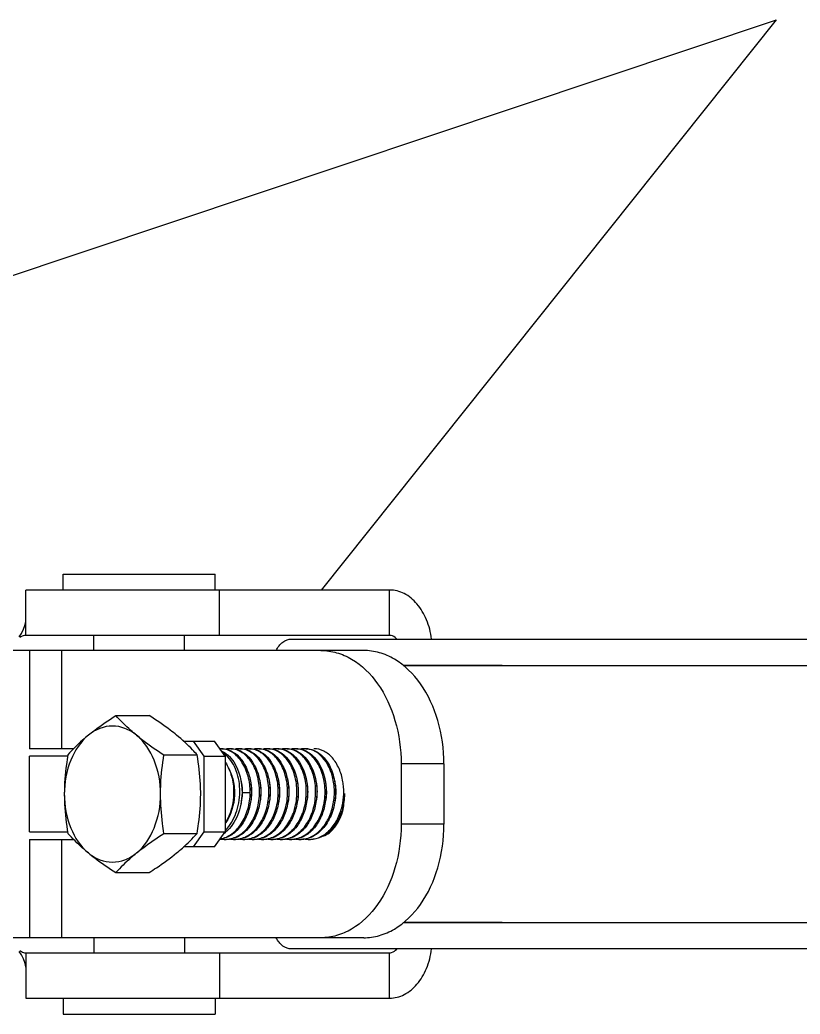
# Model space of a CAD drawing. Extents: x 1031190 to 1725648, y 733081 to 1571294.
# Drawn here: x 1163191 to 1164035, y 1227615 to 1228691 of the extents above; entities that cross this region are included whole.
import ezdxf

# ---------------------------------------------------------------- set-up
doc = ezdxf.new("R2010")
doc.units = 0
doc.header["$LTSCALE"] = 1000
doc.header["$MEASUREMENT"] = 0
doc.styles.get("Standard").update_dxf_attribs({"font": 'gbenor.shx', "bigfont": 'gbcbig.shx'})
doc.dimstyles.get("Standard").update_dxf_attribs({"dimtxt": 0.18, "dimasz": 0.18, "dimexe": 0.18, "dimexo": 0.0625, "dimgap": 0.09, "dimtad": 0, "dimtih": 1, "dimtoh": 1, "dimdec": 4, "dimzin": 0, "dimdsep": 46, "dimtxsty": 'Standard', "dimcen": 0.09, "dimadec": 0, "dimazin": 0, "dimtfac": 1, "dimtdec": 4, "dimtofl": 0, "dimtmove": 0, "dimatfit": 3, "dimfxl": 0, "dimtolj": 1, "dimtzin": 0, "dimarcsym": 0})

msp = doc.modelspace()

# ---------------------------------------------------------------- linework, layer by layer
for p, q in [((1163238.3, 1228073.8), (1163238.3, 1228091.1)), ((1163238.3, 1228091.1), (1163402.4, 1228091.1)), ((1163402.4, 1228073.8), (1163402.4, 1228091.1)), ((1163197.7, 1228024.7), (1163197.7, 1228073.8)), ((1163591.3, 1228073.8), (1163197.7, 1228073.8)), ((1163407.1, 1228024.7), (1163407.1, 1228073.8)), ((1163591.3, 1228024.7), (1163591.3, 1228073.8)), ((1163591.3, 1228024.7), (1163197.7, 1228024.7)), ((1163271.3, 1228008.4), (1163271.3, 1228024.7)), ((1163369.4, 1228008.4), (1163369.4, 1228024.7)), ((1163485.2, 1228020.7), (1165939, 1228020.7)), ((1163517, 1228008.4), (1163142, 1228008.4)), ((1163201.8, 1228008.4), (1163201.8, 1227902.1)), ((1163236.5, 1228008.4), (1163236.5, 1227902.1)), ((1163563.2, 1228008.4), (1163517, 1228008.4)), ((1163606, 1227992), (1165654.6, 1227992)), ((1163713, 1227992), (1163606.5, 1227992)), ((1163295.2, 1227938), (1163331.1, 1227938)), ((1163249.3, 1227902.1), (1163201.8, 1227902.1)), ((1163368.4, 1227910.3), (1163402, 1227910.3)), ((1163378.8, 1227910.3), (1163390.4, 1227893.9)), ((1163413.5, 1227893.9), (1163402, 1227910.3)), ((1163201.8, 1227812.1), (1163201.8, 1227893.9)), ((1163242.9, 1227893.9), (1163201.8, 1227893.9)), ((1163347.2, 1227895.5), (1163383.1, 1227895.5)), ((1163390.4, 1227893.9), (1163390.4, 1227812.1)), ((1163390.4, 1227893.9), (1163413.5, 1227893.9)), ((1163413.5, 1227893.9), (1163413.5, 1227812.1)), ((1163603.7, 1227885.7), (1163603.7, 1227820.3)), ((1163650, 1227885.7), (1163603.7, 1227885.7)), ((1163650, 1227885.7), (1163650, 1227820.3)), ((1163431.8, 1227854.2), (1163431.6, 1227854.2)), ((1163440.4, 1227854.5), (1163431.8, 1227854.2)), ((1163650, 1227820.3), (1163603.7, 1227820.3)), ((1163201.8, 1227812.1), (1163242.9, 1227812.1)), ((1163201.8, 1227804), (1163201.8, 1227697.6)), ((1163201.8, 1227804), (1163249.3, 1227804)), ((1163236.5, 1227804), (1163236.5, 1227697.6)), ((1163347.2, 1227810.5), (1163383.1, 1227810.5)), ((1163390.4, 1227812.1), (1163378.8, 1227795.8)), ((1163390.4, 1227812.1), (1163413.5, 1227812.1)), ((1163402, 1227795.8), (1163413.5, 1227812.1)), ((1163527, 1227813.3), (1163526.9, 1227813.2)), ((1163402, 1227795.8), (1163368.4, 1227795.8)), ((1163295.2, 1227768), (1163331.1, 1227768)), ((1163606, 1227714), (1165654.6, 1227714)), ((1163713, 1227714), (1163606.5, 1227714)), ((1163517, 1227697.6), (1163142, 1227697.6)), ((1163271.3, 1227697.6), (1163271.3, 1227681.3)), ((1163369.4, 1227697.6), (1163369.4, 1227681.3)), ((1163563.2, 1227697.6), (1163517, 1227697.6)), ((1165939, 1227685.4), (1163485.2, 1227685.4)), ((1163197.7, 1227681.3), (1163197.7, 1227632.2)), ((1163197.7, 1227681.3), (1163591.3, 1227681.3)), ((1163407.1, 1227681.3), (1163407.1, 1227632.2)), ((1163591.3, 1227632.2), (1163591.3, 1227681.3)), ((1163197.7, 1227632.2), (1163591.3, 1227632.2)), ((1163238.3, 1227632.2), (1163238.3, 1227614.9)), ((1163402.4, 1227632.2), (1163402.4, 1227614.9)), ((1163238.3, 1227614.9), (1163402.4, 1227614.9))]:
    msp.add_line(p, q)
for points in [[(1163190.4, 1228023.2), (1163192.9, 1228026.9), (1163195.2, 1228031.4), (1163196.7, 1228035.3), (1163197.4, 1228038.2), (1163197.7, 1228039.9), (1163197.7, 1228040.4)], [(1163197.7, 1227665.7), (1163197.7, 1227666.1), (1163197.4, 1227667.8), (1163196.7, 1227670.8), (1163195.2, 1227674.6), (1163192.9, 1227679.1), (1163190.4, 1227682.8)]]:
    msp.add_lwpolyline(points)
for centre, radius, start, end in [((1163408.2, 1227879.9), 22.2, 90.0002, 91.1523), ((1163408.2, 1227879.8), 22.3, 86.7942, 89.9978), ((1163418.4, 1227879.5), 22.6, 90.048, 101.3296), ((1163418.3, 1227879.8), 22.3, 86.7948, 89.9978), ((1163428.5, 1227879.5), 22.6, 90.0486, 101.3889), ((1163428.5, 1227879.8), 22.3, 86.7953, 89.9977), ((1163438.6, 1227879.5), 22.6, 90.0485, 101.3698), ((1163438.6, 1227879.8), 22.3, 86.7955, 89.9977), ((1163448.7, 1227879.5), 22.6, 90.0482, 101.3466), ((1163448.7, 1227879.8), 22.3, 86.7949, 89.9977), ((1163458.8, 1227879.5), 22.6, 90.0488, 101.4019), ((1163458.8, 1227879.8), 22.3, 86.7954, 89.9977), ((1163469, 1227879.5), 22.6, 90.0485, 101.3836), ((1163468.9, 1227879.8), 22.3, 86.7954, 89.9977), ((1163479.1, 1227879.5), 22.6, 90.0523, 102.1493), ((1163479.1, 1227879.8), 22.3, 86.795, 89.9977), ((1163489.2, 1227879.5), 22.6, 90.0489, 101.4175), ((1163489.2, 1227879.8), 22.3, 86.7955, 89.9977), ((1163499.3, 1227879.5), 22.6, 90.0481, 101.3388), ((1163499.3, 1227879.8), 22.3, 86.795, 89.9978), ((1163474.8, 1227855.5), 66.8, 4.1257, 9.4027), ((1163472.6, 1227855.3), 69.1, 358.1063, 4.1306), ((1163362.4, 1227855.3), 69.2, 359.1399, 359.3167), ((1163373.6, 1227855.3), 58.1, 358.9629, 359.1986), ((1163473, 1227855.2), 68.6, 347.2993, 358.0279), ((1163472.3, 1227855.3), 69.3, 357.9987, 358.1134), ((1163473.7, 1227855.3), 69.2, 351.1719, 358.0614), ((1163473.7, 1227855.3), 69.2, 358.0532, 358.7181), ((1163405, 1227855.1), 57.1, 348.7877, 350.256), ((1163455.7, 1227855.1), 57, 347.8843, 350.3195), ((1163465.8, 1227855.1), 57.1, 349.0131, 350.0068), ((1163478.5, 1227854.3), 64.3, 344.0044, 344.2949), ((1163476.2, 1227854.9), 66.6, 344.3304, 351.1869), ((1163475.3, 1227849.5), 66.9, 348.6166, 355.814), ((1163413.3, 1227831.1), 27.1, 260.5385, 269.971), ((1163389.9, 1227839.6), 36.9, 307.5195, 310.6239), ((1163413.3, 1227830.8), 26.8, 270.0015, 272.6678), ((1163423.4, 1227831.1), 27.1, 260.5775, 269.9713), ((1163423.4, 1227830.8), 26.8, 270.0015, 272.6681), ((1163433.5, 1227831.1), 27.1, 260.4983, 269.9708), ((1163433.5, 1227830.8), 26.8, 270.0015, 272.6677), ((1163443.7, 1227831.1), 27.1, 260.3354, 269.9695), ((1163443.6, 1227830.8), 26.8, 270.0015, 272.668), ((1163453.8, 1227831.1), 27.1, 260.555, 269.9711), ((1163453.8, 1227830.8), 26.8, 270.0015, 272.6678), ((1163463.9, 1227831.1), 27.1, 260.5143, 269.9708), ((1163463.9, 1227830.8), 26.8, 270.0015, 272.6677), ((1163474, 1227831.1), 27.1, 260.5593, 269.9712), ((1163474, 1227830.8), 26.8, 270.0015, 272.668), ((1163484.1, 1227831.1), 27.1, 260.4778, 269.9708), ((1163484.1, 1227830.8), 26.8, 270.0015, 272.6677), ((1163494.3, 1227831.1), 27.1, 260.5247, 269.9709), ((1163494.2, 1227830.8), 26.8, 270.0015, 272.6677), ((1163504.4, 1227831.1), 27.1, 260.5751, 269.9713), ((1163504.4, 1227830.8), 26.8, 270.0015, 272.6681)]:
    msp.add_arc(centre, radius, start, end)
for points, knots in [([(1163636.7, 1228020.7), (1163635.8, 1228027.9), (1163632.2, 1228041.5), (1163622.1, 1228058.9), (1163608.1, 1228070.8), (1163596.7, 1228073.8), (1163591.3, 1228073.8)], [0, 0, 0, 0, 0.287892, 0.552013, 0.786654, 1, 1, 1, 1]), ([(1163197.7, 1228024.7), (1163197.2, 1228024.7), (1163194.9, 1228024.5), (1163192.8, 1228023.3), (1163191.3, 1228022.4)], [0, 0, 0, 0, 0.222245, 1, 1, 1, 1]), ([(1163468.6, 1228008.5), (1163470.3, 1228011.9), (1163474.7, 1228017.9), (1163481.9, 1228020.7), (1163485.2, 1228020.7)], [0, 0, 0, 0, 0.538137, 1, 1, 1, 1]), ([(1163598.9, 1228020.7), (1163598.4, 1228021.4), (1163596.4, 1228023.5), (1163593.4, 1228024.7), (1163591.3, 1228024.7)], [0, 0, 0, 0, 0.274002, 1, 1, 1, 1]), ([(1163517, 1228008.4), (1163522.7, 1228008.4), (1163534.3, 1228006.7), (1163557, 1227996.8), (1163581.5, 1227972.3), (1163599.5, 1227932.2), (1163603.7, 1227901.5), (1163603.7, 1227885.7)], [0, 0, 0, 0, 0.103597, 0.210948, 0.445697, 0.712571, 1, 1, 1, 1]), ([(1163650, 1227885.7), (1163650, 1227901.5), (1163645.8, 1227932.2), (1163627.7, 1227972.3), (1163603.3, 1227996.8), (1163580.6, 1228006.7), (1163568.9, 1228008.4), (1163563.2, 1228008.4)], [0, 0, 0, 0, 0.287429, 0.554303, 0.789052, 0.896403, 1, 1, 1, 1]), ([(1163265.4, 1227916.8), (1163267.7, 1227918.6), (1163277.3, 1227926.1), (1163287.4, 1227933), (1163295.2, 1227938)], [0, 0, 0, 0, 0.237123, 1, 1, 1, 1]), ([(1163317.5, 1227916.8), (1163315.3, 1227918.5), (1163307.5, 1227925.1), (1163300.2, 1227932.4), (1163295.2, 1227938)], [0, 0, 0, 0, 0.268858, 1, 1, 1, 1]), ([(1163360.8, 1227916.8), (1163358.6, 1227918.6), (1163349, 1227926.1), (1163338.9, 1227933), (1163331.1, 1227938)], [0, 0, 0, 0, 0.237123, 1, 1, 1, 1]), ([(1163317.5, 1227916.8), (1163313.7, 1227919.8), (1163305.5, 1227924.8), (1163291.4, 1227927.5), (1163277.4, 1227924.8), (1163269.2, 1227919.8), (1163265.4, 1227916.8)], [0, 0, 0, 0, 0.257487, 0.5, 0.742513, 1, 1, 1, 1]), ([(1163265.4, 1227916.8), (1163256.9, 1227909.8), (1163243.5, 1227889.2), (1163239.4, 1227865.5), (1163239.4, 1227853)], [0, 0, 0, 0, 0.468341, 1, 1, 1, 1]), ([(1163265.4, 1227916.8), (1163263.3, 1227915), (1163255.5, 1227908.4), (1163248.2, 1227901.1), (1163243.2, 1227895.5)], [0, 0, 0, 0, 0.268858, 1, 1, 1, 1]), ([(1163317.5, 1227916.8), (1163319.7, 1227914.9), (1163329.3, 1227907.4), (1163339.4, 1227900.5), (1163347.2, 1227895.5)], [0, 0, 0, 0, 0.237123, 1, 1, 1, 1]), ([(1163343.5, 1227853), (1163343.5, 1227865.5), (1163339.4, 1227889.2), (1163326, 1227909.8), (1163317.5, 1227916.8)], [0, 0, 0, 0, 0.531659, 1, 1, 1, 1]), ([(1163383.1, 1227895.5), (1163381.5, 1227897.3), (1163374.5, 1227904.8), (1163366.9, 1227911.8), (1163360.8, 1227916.8)], [0, 0, 0, 0, 0.2325, 1, 1, 1, 1]), ([(1163409.5, 1227902.1), (1163412.5, 1227902.1), (1163418.6, 1227900.8), (1163423.9, 1227897.4), (1163426.3, 1227895.3)], [0, 0, 0, 0, 0.482388, 1, 1, 1, 1]), ([(1163440.4, 1227854.5), (1163440.5, 1227860.5), (1163439.1, 1227872.1), (1163432.7, 1227887.4), (1163422.7, 1227898.5), (1163413.7, 1227901.8), (1163409.5, 1227902)], [0, 0, 0, 0, 0.291821, 0.560232, 0.794326, 1, 1, 1, 1]), ([(1163414.5, 1227804), (1163419.2, 1227804.2), (1163429.2, 1227807.5), (1163440.7, 1227818.9), (1163448.3, 1227834.7), (1163451.3, 1227852.9), (1163449.6, 1227871), (1163443.3, 1227886.9), (1163433.1, 1227898.4), (1163423.9, 1227901.8), (1163419.6, 1227902)], [0, 0, 0, 0, 0.109411, 0.23076, 0.366314, 0.510391, 0.653213, 0.784895, 0.899597, 1, 1, 1, 1]), ([(1163419.6, 1227902.1), (1163422.6, 1227902.1), (1163428.8, 1227900.8), (1163434, 1227897.4), (1163436.4, 1227895.3)], [0, 0, 0, 0, 0.482394, 1, 1, 1, 1]), ([(1163424.7, 1227804), (1163429.4, 1227804.2), (1163439.3, 1227807.5), (1163450.8, 1227818.9), (1163458.4, 1227834.7), (1163461.4, 1227852.9), (1163459.7, 1227871), (1163453.4, 1227886.9), (1163443.2, 1227898.4), (1163434, 1227901.8), (1163429.7, 1227902)], [0, 0, 0, 0, 0.109411, 0.23076, 0.366309, 0.510386, 0.653207, 0.784895, 0.899597, 1, 1, 1, 1]), ([(1163429.7, 1227902.1), (1163432.7, 1227902.1), (1163438.9, 1227900.8), (1163444.1, 1227897.4), (1163446.5, 1227895.3)], [0, 0, 0, 0, 0.48237, 1, 1, 1, 1]), ([(1163434.8, 1227804), (1163439.5, 1227804.2), (1163449.4, 1227807.5), (1163460.9, 1227818.9), (1163468.5, 1227834.7), (1163471.6, 1227852.9), (1163469.8, 1227871), (1163463.5, 1227886.9), (1163453.3, 1227898.4), (1163444.2, 1227901.8), (1163439.8, 1227902)], [0, 0, 0, 0, 0.109414, 0.230763, 0.366316, 0.510389, 0.653208, 0.784892, 0.899594, 1, 1, 1, 1]), ([(1163439.8, 1227902.1), (1163442.8, 1227902.1), (1163449, 1227900.8), (1163454.2, 1227897.4), (1163456.6, 1227895.3)], [0, 0, 0, 0, 0.482394, 1, 1, 1, 1]), ([(1163444.9, 1227804), (1163449.6, 1227804.2), (1163459.5, 1227807.5), (1163471, 1227818.9), (1163478.6, 1227834.7), (1163481.7, 1227852.9), (1163479.9, 1227871), (1163473.6, 1227886.9), (1163463.5, 1227898.4), (1163454.3, 1227901.8), (1163450, 1227902)], [0, 0, 0, 0, 0.109411, 0.230759, 0.366311, 0.510389, 0.653212, 0.784896, 0.899598, 1, 1, 1, 1]), ([(1163450, 1227902.1), (1163452.9, 1227902.1), (1163459.1, 1227900.8), (1163464.4, 1227897.4), (1163466.8, 1227895.3)], [0, 0, 0, 0, 0.482382, 1, 1, 1, 1]), ([(1163455, 1227804), (1163459.7, 1227804.2), (1163469.6, 1227807.5), (1163481.1, 1227818.9), (1163488.8, 1227834.7), (1163491.8, 1227852.9), (1163490, 1227871), (1163483.7, 1227886.9), (1163473.6, 1227898.4), (1163464.4, 1227901.8), (1163460.1, 1227902)], [0, 0, 0, 0, 0.109413, 0.230762, 0.36631, 0.510386, 0.653205, 0.784893, 0.899595, 1, 1, 1, 1]), ([(1163460.1, 1227902.1), (1163463.1, 1227902.1), (1163469.2, 1227900.8), (1163474.5, 1227897.4), (1163476.9, 1227895.3)], [0, 0, 0, 0, 0.482371, 1, 1, 1, 1]), ([(1163465.1, 1227804), (1163469.8, 1227804.2), (1163479.8, 1227807.5), (1163491.3, 1227818.9), (1163498.9, 1227834.7), (1163501.9, 1227852.9), (1163500.2, 1227871), (1163493.9, 1227886.9), (1163483.7, 1227898.4), (1163474.5, 1227901.8), (1163470.2, 1227902)], [0, 0, 0, 0, 0.109413, 0.230763, 0.366317, 0.51039, 0.65321, 0.784893, 0.899595, 1, 1, 1, 1]), ([(1163470.2, 1227902.1), (1163473.2, 1227902.1), (1163479.4, 1227900.8), (1163484.6, 1227897.4), (1163487, 1227895.3)], [0, 0, 0, 0, 0.482397, 1, 1, 1, 1]), ([(1163475.3, 1227804), (1163480, 1227804.2), (1163489.9, 1227807.5), (1163501.4, 1227818.9), (1163509, 1227834.7), (1163512, 1227852.9), (1163510.3, 1227871), (1163504, 1227886.9), (1163493.8, 1227898.4), (1163484.6, 1227901.8), (1163480.3, 1227902)], [0, 0, 0, 0, 0.10941, 0.230759, 0.36631, 0.510388, 0.653211, 0.784896, 0.899598, 1, 1, 1, 1]), ([(1163480.3, 1227902.1), (1163483.3, 1227902.1), (1163489.5, 1227900.8), (1163494.7, 1227897.4), (1163497.1, 1227895.3)], [0, 0, 0, 0, 0.482371, 1, 1, 1, 1]), ([(1163485.4, 1227804), (1163490.1, 1227804.2), (1163500, 1227807.5), (1163511.5, 1227818.9), (1163519.1, 1227834.7), (1163522.2, 1227852.9), (1163520.4, 1227871), (1163514.1, 1227886.9), (1163503.9, 1227898.4), (1163494.7, 1227901.8), (1163490.4, 1227902)], [0, 0, 0, 0, 0.109414, 0.230762, 0.366312, 0.510386, 0.653204, 0.784891, 0.899595, 1, 1, 1, 1]), ([(1163490.4, 1227902.1), (1163493.4, 1227902.1), (1163499.6, 1227900.8), (1163504.8, 1227897.4), (1163507.2, 1227895.3)], [0, 0, 0, 0, 0.48238, 1, 1, 1, 1]), ([(1163500.6, 1227902.1), (1163502.7, 1227902.1), (1163507.2, 1227901.4), (1163515.9, 1227897.4), (1163525.1, 1227887.6), (1163531.7, 1227871.5), (1163533.6, 1227852.9), (1163530.4, 1227834.3), (1163522.5, 1227818.3), (1163510.5, 1227806.9), (1163500.3, 1227804), (1163495.5, 1227804)], [0, 0, 0, 0, 0.049449, 0.100956, 0.214949, 0.346477, 0.489675, 0.634208, 0.769827, 0.890789, 1, 1, 1, 1]), ([(1163516.3, 1227895.1), (1163514.1, 1227897.1), (1163509.2, 1227900.4), (1163503.4, 1227901.9), (1163500.5, 1227902)], [0, 0, 0, 0, 0.517722, 1, 1, 1, 1]), ([(1163540.7, 1227866.4), (1163539.9, 1227871.3), (1163537.3, 1227880.5), (1163530.2, 1227892.2), (1163520.7, 1227900.1), (1163513, 1227902.1), (1163509.4, 1227902.1)], [0, 0, 0, 0, 0.291651, 0.555731, 0.788679, 1, 1, 1, 1]), ([(1163243.2, 1227895.5), (1163242.6, 1227892), (1163240.5, 1227877.9), (1163239.4, 1227863.7), (1163239.4, 1227853)], [0, 0, 0, 0, 0.248681, 1, 1, 1, 1]), ([(1163343.5, 1227853), (1163343.5, 1227856.6), (1163343.8, 1227870.8), (1163345.5, 1227885), (1163347.2, 1227895.5)], [0, 0, 0, 0, 0.251248, 1, 1, 1, 1]), ([(1163386.9, 1227853), (1163386.9, 1227856.6), (1163386.5, 1227870.8), (1163384.8, 1227885), (1163383.1, 1227895.5)], [0, 0, 0, 0, 0.251248, 1, 1, 1, 1]), ([(1163426.3, 1227895.3), (1163432.8, 1227889.5), (1163439.5, 1227876.4), (1163442.2, 1227857.7), (1163441.1, 1227842.5), (1163436.7, 1227828.3), (1163429.5, 1227816.3), (1163419.8, 1227807.6), (1163411.9, 1227804.7), (1163408.1, 1227804.2)], [0, 0, 0, 0, 0.238806, 0.375378, 0.515068, 0.651187, 0.778286, 0.893865, 1, 1, 1, 1]), ([(1163409.5, 1227899.7), (1163410.1, 1227899.4), (1163412.5, 1227898.2), (1163414.6, 1227896.6), (1163416.1, 1227895.3)], [0, 0, 0, 0, 0.243018, 1, 1, 1, 1]), ([(1163413.6, 1227813.9), (1163418.7, 1227819), (1163426.6, 1227832.4), (1163430.5, 1227855.2), (1163427.1, 1227877.5), (1163419.5, 1227890.4), (1163414.6, 1227894.9)], [0, 0, 0, 0, 0.245715, 0.512956, 0.773315, 1, 1, 1, 1]), ([(1163436.4, 1227895.3), (1163443.2, 1227889.2), (1163450.1, 1227875.4), (1163452.4, 1227855.9), (1163450.8, 1227840.1), (1163445.7, 1227825.7), (1163437.5, 1227813.8), (1163426.9, 1227805.9), (1163418.5, 1227804), (1163414.6, 1227804)], [0, 0, 0, 0, 0.241302, 0.379446, 0.520006, 0.655788, 0.781304, 0.89482, 1, 1, 1, 1]), ([(1163416.1, 1227895.3), (1163418.6, 1227893.1), (1163428.2, 1227881.6), (1163431.7, 1227865.9), (1163431.6, 1227854.5)], [0, 0, 0, 0, 0.224306, 1, 1, 1, 1]), ([(1163446.5, 1227895.3), (1163453.4, 1227889.2), (1163460.2, 1227875.4), (1163462.5, 1227855.9), (1163460.9, 1227840.1), (1163455.8, 1227825.7), (1163447.6, 1227813.8), (1163437, 1227805.9), (1163428.6, 1227804), (1163424.7, 1227804)], [0, 0, 0, 0, 0.241317, 0.379461, 0.520014, 0.655792, 0.781306, 0.894819, 1, 1, 1, 1]), ([(1163456.6, 1227895.3), (1163463.5, 1227889.2), (1163470.3, 1227875.4), (1163472.6, 1227855.9), (1163471, 1227840.1), (1163465.9, 1227825.7), (1163457.8, 1227813.8), (1163447.1, 1227805.9), (1163438.8, 1227804), (1163434.8, 1227804)], [0, 0, 0, 0, 0.24129, 0.379435, 0.519998, 0.655783, 0.781305, 0.89482, 1, 1, 1, 1]), ([(1163466.8, 1227895.3), (1163473.6, 1227889.2), (1163480.4, 1227875.4), (1163482.8, 1227855.9), (1163481.1, 1227840.1), (1163476, 1227825.7), (1163467.9, 1227813.8), (1163457.2, 1227805.9), (1163448.9, 1227804), (1163444.9, 1227804)], [0, 0, 0, 0, 0.241312, 0.379455, 0.520012, 0.655791, 0.781305, 0.89482, 1, 1, 1, 1]), ([(1163476.9, 1227895.3), (1163483.7, 1227889.2), (1163490.6, 1227875.4), (1163492.9, 1227855.9), (1163491.2, 1227840.1), (1163486.1, 1227825.7), (1163478, 1227813.8), (1163467.3, 1227805.9), (1163459, 1227804), (1163455, 1227804)], [0, 0, 0, 0, 0.241314, 0.379459, 0.520012, 0.655791, 0.781307, 0.89482, 1, 1, 1, 1]), ([(1163487, 1227895.3), (1163493.8, 1227889.2), (1163500.7, 1227875.4), (1163503, 1227855.9), (1163501.4, 1227840.1), (1163496.3, 1227825.7), (1163488.1, 1227813.8), (1163477.5, 1227805.9), (1163469.1, 1227804), (1163465.1, 1227804)], [0, 0, 0, 0, 0.241291, 0.379436, 0.519999, 0.655783, 0.781305, 0.89482, 1, 1, 1, 1]), ([(1163497.1, 1227895.3), (1163503.9, 1227889.2), (1163510.8, 1227875.4), (1163513.1, 1227855.9), (1163511.5, 1227840.1), (1163506.4, 1227825.7), (1163498.2, 1227813.8), (1163487.6, 1227805.9), (1163479.2, 1227804), (1163475.3, 1227804)], [0, 0, 0, 0, 0.241321, 0.379464, 0.520018, 0.655795, 0.781306, 0.894819, 1, 1, 1, 1]), ([(1163507.2, 1227895.3), (1163514.1, 1227889.2), (1163520.9, 1227875.4), (1163523.2, 1227855.9), (1163521.6, 1227840.1), (1163516.5, 1227825.7), (1163508.4, 1227813.8), (1163497.7, 1227805.9), (1163489.4, 1227804), (1163485.4, 1227804)], [0, 0, 0, 0, 0.241301, 0.379446, 0.520004, 0.655787, 0.781306, 0.894819, 1, 1, 1, 1]), ([(1163495.5, 1227804), (1163499.4, 1227804.2), (1163507.6, 1227806.4), (1163517.9, 1227814.6), (1163525.7, 1227826.4), (1163530.6, 1227840.7), (1163532.1, 1227856.2), (1163529.7, 1227875.5), (1163523, 1227889.1), (1163516.3, 1227895.1)], [0, 0, 0, 0, 0.105385, 0.219488, 0.34542, 0.481197, 0.621395, 0.759049, 1, 1, 1, 1]), ([(1163413.6, 1227887.3), (1163416.6, 1227882.7), (1163421.1, 1227872.1), (1163424, 1227849.4), (1163419.6, 1227831.3), (1163413.5, 1227821.5)], [0, 0, 0, 0, 0.237857, 0.495496, 1, 1, 1, 1]), ([(1163416.8, 1227881.3), (1163419.2, 1227877.1), (1163422.8, 1227867.3), (1163424.5, 1227846.8), (1163419.9, 1227830.8), (1163414.1, 1227822.4)], [0, 0, 0, 0, 0.239537, 0.497847, 1, 1, 1, 1]), ([(1163430.2, 1227868.4), (1163430.5, 1227867.3), (1163431.5, 1227862.7), (1163431.8, 1227858), (1163431.8, 1227854.5)], [0, 0, 0, 0, 0.245441, 1, 1, 1, 1]), ([(1163470.8, 1227868), (1163471.3, 1227866), (1163472.7, 1227857.8), (1163472.3, 1227849.4), (1163471, 1227843.3)], [0, 0, 0, 0, 0.245825, 1, 1, 1, 1]), ([(1163480.8, 1227868.4), (1163481.3, 1227866.5), (1163482.7, 1227858.7), (1163482.5, 1227850.5), (1163481.4, 1227844.6)], [0, 0, 0, 0, 0.2454, 1, 1, 1, 1]), ([(1163531.5, 1227868), (1163532, 1227866.1), (1163533.4, 1227858.3), (1163533.1, 1227850.1), (1163531.9, 1227844.2)], [0, 0, 0, 0, 0.245648, 1, 1, 1, 1]), ([(1163440.7, 1227866.9), (1163441.1, 1227865.2), (1163442.2, 1227858.1), (1163442, 1227850.7), (1163441, 1227845.4)], [0, 0, 0, 0, 0.24614, 1, 1, 1, 1]), ([(1163450.8, 1227867), (1163451.2, 1227865.2), (1163452.3, 1227858.1), (1163452.1, 1227850.8), (1163451.2, 1227845.4)], [0, 0, 0, 0, 0.246098, 1, 1, 1, 1]), ([(1163460.8, 1227867.4), (1163461.2, 1227865.6), (1163462.4, 1227858.4), (1163462.2, 1227850.9), (1163461.3, 1227845.4)], [0, 0, 0, 0, 0.245865, 1, 1, 1, 1]), ([(1163491.3, 1227867.1), (1163491.6, 1227865.3), (1163492.8, 1227858.1), (1163492.6, 1227850.6), (1163491.6, 1227845.2)], [0, 0, 0, 0, 0.246065, 1, 1, 1, 1]), ([(1163501.4, 1227866.9), (1163501.8, 1227865.1), (1163502.9, 1227858), (1163502.7, 1227850.7), (1163501.8, 1227845.4)], [0, 0, 0, 0, 0.246155, 1, 1, 1, 1]), ([(1163511.5, 1227867), (1163511.9, 1227865.3), (1163513, 1227858.2), (1163512.8, 1227850.9), (1163511.9, 1227845.5)], [0, 0, 0, 0, 0.246058, 1, 1, 1, 1]), ([(1163521.5, 1227867.6), (1163521.9, 1227865.8), (1163523.2, 1227858.4), (1163522.9, 1227850.8), (1163522, 1227845.2)], [0, 0, 0, 0, 0.245788, 1, 1, 1, 1]), ([(1163239.4, 1227853), (1163239.4, 1227849.4), (1163239.7, 1227835.2), (1163241.4, 1227821), (1163243.2, 1227810.5)], [0, 0, 0, 0, 0.251248, 1, 1, 1, 1]), ([(1163239.4, 1227853), (1163239.4, 1227840.5), (1163243.5, 1227816.9), (1163256.9, 1227796.2), (1163265.4, 1227789.3)], [0, 0, 0, 0, 0.531659, 1, 1, 1, 1]), ([(1163317.5, 1227789.3), (1163326, 1227796.2), (1163339.4, 1227816.9), (1163343.5, 1227840.5), (1163343.5, 1227853)], [0, 0, 0, 0, 0.468341, 1, 1, 1, 1]), ([(1163347.2, 1227810.5), (1163346.7, 1227814), (1163344.6, 1227828.1), (1163343.5, 1227842.3), (1163343.5, 1227853)], [0, 0, 0, 0, 0.248681, 1, 1, 1, 1]), ([(1163383.1, 1227810.5), (1163383.7, 1227814), (1163385.8, 1227828.1), (1163386.9, 1227842.3), (1163386.9, 1227853)], [0, 0, 0, 0, 0.248681, 1, 1, 1, 1]), ([(1163408.2, 1227804.4), (1163412.7, 1227805.3), (1163421.8, 1227809.6), (1163432.1, 1227821.4), (1163438.7, 1227836.9), (1163440.4, 1227848.5), (1163440.4, 1227854.5)], [0, 0, 0, 0, 0.215857, 0.456017, 0.721227, 1, 1, 1, 1]), ([(1163431.6, 1227854.3), (1163431.4, 1227846), (1163428.5, 1227830.2), (1163419.6, 1227816.5), (1163413.9, 1227811.7)], [0, 0, 0, 0, 0.525716, 1, 1, 1, 1]), ([(1163505.6, 1227804), (1163509.5, 1227804.2), (1163517.6, 1227806.4), (1163527.8, 1227814.4), (1163535.6, 1227826), (1163538.8, 1227835.3), (1163539.9, 1227840.1)], [0, 0, 0, 0, 0.219273, 0.456424, 0.717944, 1, 1, 1, 1]), ([(1163540.3, 1227836.6), (1163539.6, 1227834.3), (1163536.7, 1227825.8), (1163531.7, 1227817.9), (1163527, 1227813.3)], [0, 0, 0, 0, 0.264817, 1, 1, 1, 1]), ([(1163527.8, 1227812.4), (1163529.3, 1227813.9), (1163535.4, 1227820.8), (1163539.2, 1227829.5), (1163540.9, 1227836.3)], [0, 0, 0, 0, 0.23319, 1, 1, 1, 1]), ([(1163603.7, 1227820.3), (1163603.7, 1227804.5), (1163599.5, 1227773.8), (1163581.5, 1227733.7), (1163557, 1227709.2), (1163534.3, 1227699.3), (1163522.7, 1227697.6), (1163517, 1227697.6)], [0, 0, 0, 0, 0.287429, 0.554303, 0.789052, 0.896403, 1, 1, 1, 1]), ([(1163563.2, 1227697.6), (1163568.9, 1227697.6), (1163580.6, 1227699.3), (1163603.3, 1227709.2), (1163627.7, 1227733.7), (1163645.8, 1227773.8), (1163650, 1227804.5), (1163650, 1227820.3)], [0, 0, 0, 0, 0.103597, 0.210948, 0.445697, 0.712571, 1, 1, 1, 1]), ([(1163265.4, 1227789.3), (1163263.3, 1227791), (1163255.5, 1227797.7), (1163248.2, 1227804.9), (1163243.2, 1227810.5)], [0, 0, 0, 0, 0.268858, 1, 1, 1, 1]), ([(1163317.5, 1227789.3), (1163319.7, 1227791.1), (1163329.3, 1227798.6), (1163339.4, 1227805.5), (1163347.2, 1227810.5)], [0, 0, 0, 0, 0.237123, 1, 1, 1, 1]), ([(1163360.8, 1227789.3), (1163363, 1227791), (1163370.8, 1227797.7), (1163378.1, 1227804.9), (1163383.1, 1227810.5)], [0, 0, 0, 0, 0.268858, 1, 1, 1, 1]), ([(1163526.9, 1227813.2), (1163524, 1227810.4), (1163517.4, 1227805.7), (1163509.4, 1227804), (1163505.6, 1227804)], [0, 0, 0, 0, 0.517736, 1, 1, 1, 1]), ([(1163518.8, 1227807.3), (1163519.6, 1227807.6), (1163522.8, 1227808.9), (1163525.7, 1227810.7), (1163527.8, 1227812.4)], [0, 0, 0, 0, 0.242775, 1, 1, 1, 1]), ([(1163265.4, 1227789.3), (1163267.7, 1227787.5), (1163277.3, 1227779.9), (1163287.4, 1227773.1), (1163295.2, 1227768)], [0, 0, 0, 0, 0.237123, 1, 1, 1, 1]), ([(1163265.4, 1227789.3), (1163269.2, 1227786.2), (1163277.4, 1227781.2), (1163291.4, 1227778.5), (1163305.5, 1227781.2), (1163313.7, 1227786.2), (1163317.5, 1227789.3)], [0, 0, 0, 0, 0.257487, 0.5, 0.742513, 1, 1, 1, 1]), ([(1163317.5, 1227789.3), (1163315.3, 1227787.5), (1163307.5, 1227780.9), (1163300.2, 1227773.6), (1163295.2, 1227768)], [0, 0, 0, 0, 0.268858, 1, 1, 1, 1]), ([(1163331.1, 1227768), (1163333.7, 1227769.8), (1163343.9, 1227776.4), (1163353.9, 1227783.6), (1163360.8, 1227789.3)], [0, 0, 0, 0, 0.261287, 1, 1, 1, 1]), ([(1163485.2, 1227685.4), (1163481.9, 1227685.4), (1163474.7, 1227688.1), (1163470.3, 1227694.1), (1163468.6, 1227697.6)], [0, 0, 0, 0, 0.461863, 1, 1, 1, 1]), ([(1163591.3, 1227632.2), (1163596.7, 1227632.2), (1163608.1, 1227635.2), (1163622.1, 1227647.1), (1163632.2, 1227664.5), (1163635.8, 1227678.2), (1163636.7, 1227685.4)], [0, 0, 0, 0, 0.213346, 0.447987, 0.712108, 1, 1, 1, 1]), ([(1163591.3, 1227681.3), (1163592, 1227681.3), (1163594.9, 1227681.7), (1163597.5, 1227683.6), (1163598.9, 1227685.3)], [0, 0, 0, 0, 0.236834, 1, 1, 1, 1]), ([(1163191.3, 1227683.7), (1163191.9, 1227683.3), (1163193.8, 1227682.1), (1163196.1, 1227681.3), (1163197.7, 1227681.3)], [0, 0, 0, 0, 0.289589, 1, 1, 1, 1])]:
    msp.add_open_spline(points, degree=3, knots=knots)
for points in [[(1163414.6, 1227894.9), (1163413.4, 1227895.9), (1163412.2, 1227896.9), (1163411, 1227897.7)], [(1163431.8, 1227854.2), (1163431.7, 1227849.5), (1163431, 1227844.8), (1163429.8, 1227840.3)]]:
    msp.add_open_spline(points, degree=3)

# ---------------------------------------------------------------- leaders
for points in [[(1163130.7, 1228396.7), (1164009.8, 1228690.7)], [(1163517.6, 1228073.8), (1164009.8, 1228690.7)]]:
    msp.add_leader(points, dimstyle='Standard', override={"dimgap": 20})

doc.saveas('drawing.dxf')
